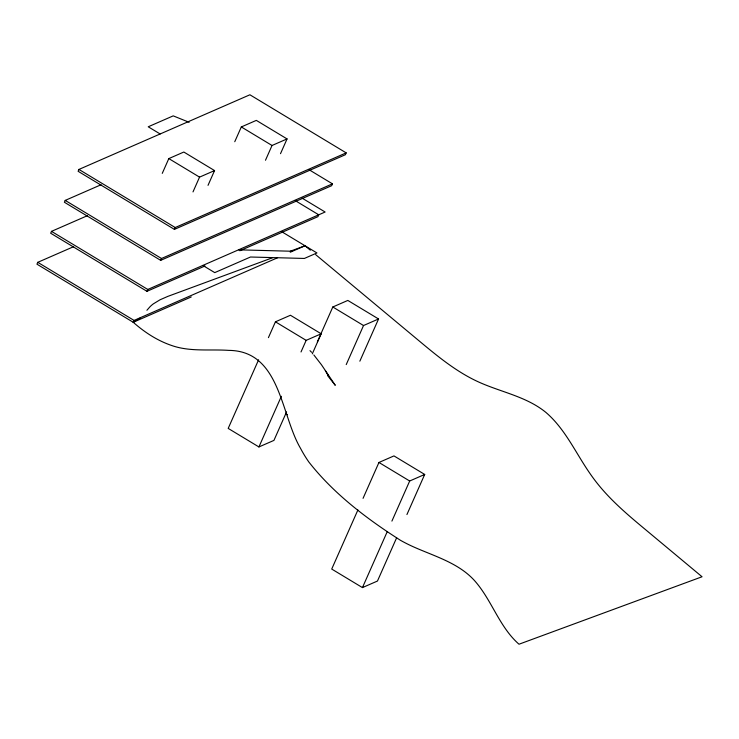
<?xml version="1.0" encoding="UTF-8"?>
<svg xmlns="http://www.w3.org/2000/svg" width="739" height="739" viewBox="0 0 739 739"><rect width="100%" height="100%" fill="white"/><g stroke="black" fill="none" stroke-linecap="round" stroke-linejoin="round"><path stroke-width="1.11" d="M73.651 246.66L37.772 262.327L36.95 264.183L133.242 322.278C144.401 332.153 157.121 340.494 171.272 345.362C189.738 352.004 209.599 349.085 228.757 350.378C280.506 350.831 280.598 414.45 300.496 448.287A113.363 98.361 69.9 0 0 308.773 461.912C333.668 493.735 366.72 518.778 400.603 540.385A173.877 151.144 70.1 0 0 412.916 546.601C435.114 556.606 460.499 563.34 476.553 582.969C492.442 602.165 499.961 627.522 519 644.223L702.05 576.762L645.332 529.475C628.584 515.554 611.8 501.384 598.073 484.359A158.636 137.897 70.1 0 1 589.316 472.535C575.367 452.268 565.021 428.888 546.066 412.547C527.877 397.573 504.238 392.778 482.964 383.883A158.525 137.796 70.1 0 1 470.466 377.971C452.859 368.595 437.276 355.995 422.006 343.293L315.655 254.632M87.378 215.696L51.499 231.362L50.668 233.219L146.959 291.314L204.999 265.975M101.095 184.732L65.217 200.398L64.395 202.255L160.677 260.35L331.645 185.701L332.467 183.845L308.884 169.61M78.934 169.434L78.112 171.291L174.404 229.386L345.362 154.737L346.185 152.881L249.902 94.777L78.934 169.434L175.226 227.529L346.185 152.881M162.266 173.369L168.815 158.589L183.835 152.031L214.559 170.58L208.019 185.35M140.022 318.149L133.242 322.278L134.064 320.421L277.587 257.754M146.959 291.314L147.782 289.457L325.123 212.019L302.251 198.228M160.677 260.35L161.508 258.493L332.467 183.845M174.404 229.386L175.226 227.529M192.999 191.909L199.548 177.129L214.559 170.58M234.762 141.712L241.311 126.942L256.322 120.383L287.055 138.923L280.506 153.694M265.486 160.252L272.035 145.481L287.055 138.923M258.595 359.81L228.194 428.408L258.918 446.947L273.938 440.398L286.566 411.9M268.414 337.649L275.435 321.816L290.445 315.257L321.179 333.797L312.292 353.852M258.918 446.947L281.374 396.289M301.013 351.967L306.158 340.356L321.179 333.797M317.373 341.815L332.809 306.99L347.829 300.431L378.553 318.971L359.847 361.186M346.231 364.586L363.533 325.529L378.553 318.971M357.907 509.956L331.719 569.058L362.443 587.597L377.463 581.039L396.64 537.77M363.052 498.345L378.95 462.466L393.97 455.908L424.703 474.447L406.93 514.547M362.443 587.597L387.236 531.664M391.91 521.106L409.683 481.006L424.703 474.447M146.913 310.278L149.86 306.907A152.483 63.212 32.2 0 1 153.278 303.905L160.067 299.775L167.781 296.404L272.34 257.819M239.824 250.761L317.918 216.666L318.74 214.809L294.926 200.435M290.251 252.221L305.022 245.773L310.343 250.207M133.242 322.278L191.281 296.939M290.316 251.195L305.022 245.773M238.549 249.828L292.459 251.26M189.138 122.295L173.222 115.866L148.225 126.785L160.141 133.971M241.311 126.942L272.035 145.481M168.815 158.589L199.548 177.129M281.439 231.538L316.948 252.96L304.385 258.447L250.466 257.015L214.744 272.617L202.828 265.421M332.809 306.99L363.533 325.529M275.435 321.816L306.158 340.356M65.217 200.398L161.508 258.493M51.499 231.362L147.782 289.457M378.95 462.466L409.683 481.006M37.772 262.327L134.064 320.421M285.568 413.591L287.489 414.745M310.001 350.637L311.581 352.281M327.857 375.939L335.275 385.305L321.428 364.715L313.853 354.96M325.326 370.618L328.292 375.532L327.201 373.703"/></g></svg>
